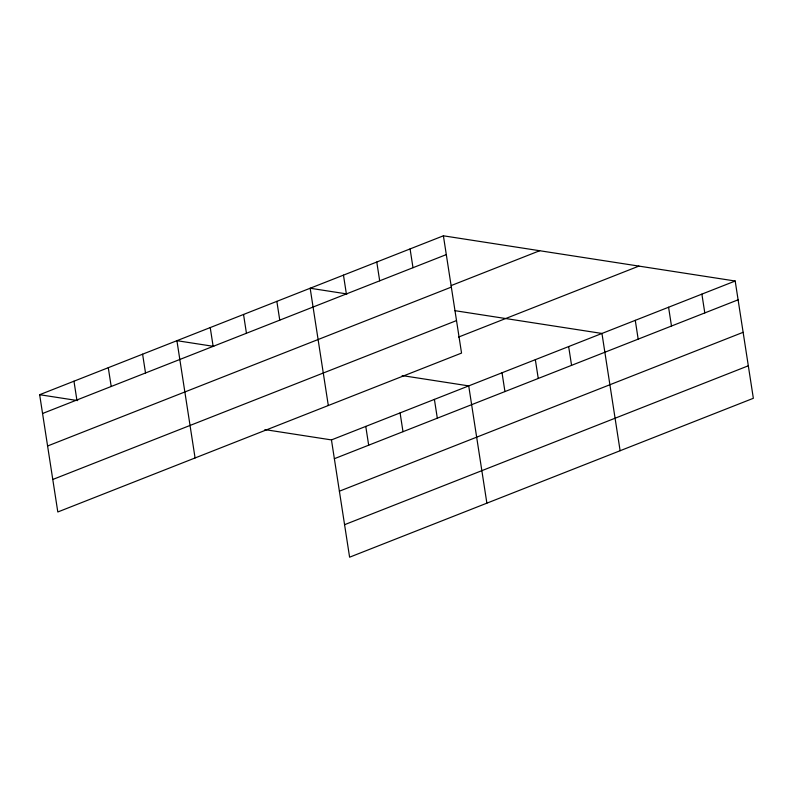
<?xml version="1.0" encoding="UTF-8"?>
<svg xmlns="http://www.w3.org/2000/svg" width="793" height="793" viewBox="0 0 793 793"><rect width="100%" height="100%" fill="white"/><g stroke="black" fill="none" stroke-linecap="round" stroke-linejoin="round"><path stroke-width="1.19" d="M443.396 235.808L461.546 353.083L57.81 511.981L39.65 394.706L443.396 235.808L735.19 281.019L753.35 398.294L349.604 557.192L331.454 439.917L264.882 429.598M42.554 413.5L446.3 254.603M451.247 285.539L539.686 250.727M47.59 445.993L451.336 287.096M52.774 479.478L456.52 320.58M458.572 337.065L638.9 266.101M331.454 439.917L735.19 281.019M334.359 458.701L738.105 299.813M339.394 491.204L743.13 332.307M344.578 524.688L748.314 365.791M347.007 293.955L310.162 288.246L328.312 405.52M454.875 310.668L601.956 333.456L620.116 450.731M213.773 346.392L176.918 340.683L195.078 457.957M402.15 375.575L468.722 385.894L486.882 503.168M39.65 394.706L77.694 400.594M701.884 294.134L704.799 312.918M668.578 307.238L671.483 326.032M635.272 320.342L638.177 339.136M568.65 346.561L571.565 365.355M535.344 359.675L538.249 378.459M502.028 372.779L504.943 391.573M434.405 399.394L437.32 418.189M410.08 248.923L412.994 267.707M376.774 262.027L379.688 280.821M400.088 412.905L402.993 431.689M343.468 275.141L346.372 293.925M365.771 426.406L368.676 445.2M276.846 301.35L279.76 320.144M243.54 314.464L246.445 333.258M210.234 327.568L213.139 346.363M142.601 354.184L145.516 372.978M108.284 367.694L111.198 386.478M73.967 381.195L76.881 399.989"/></g></svg>
